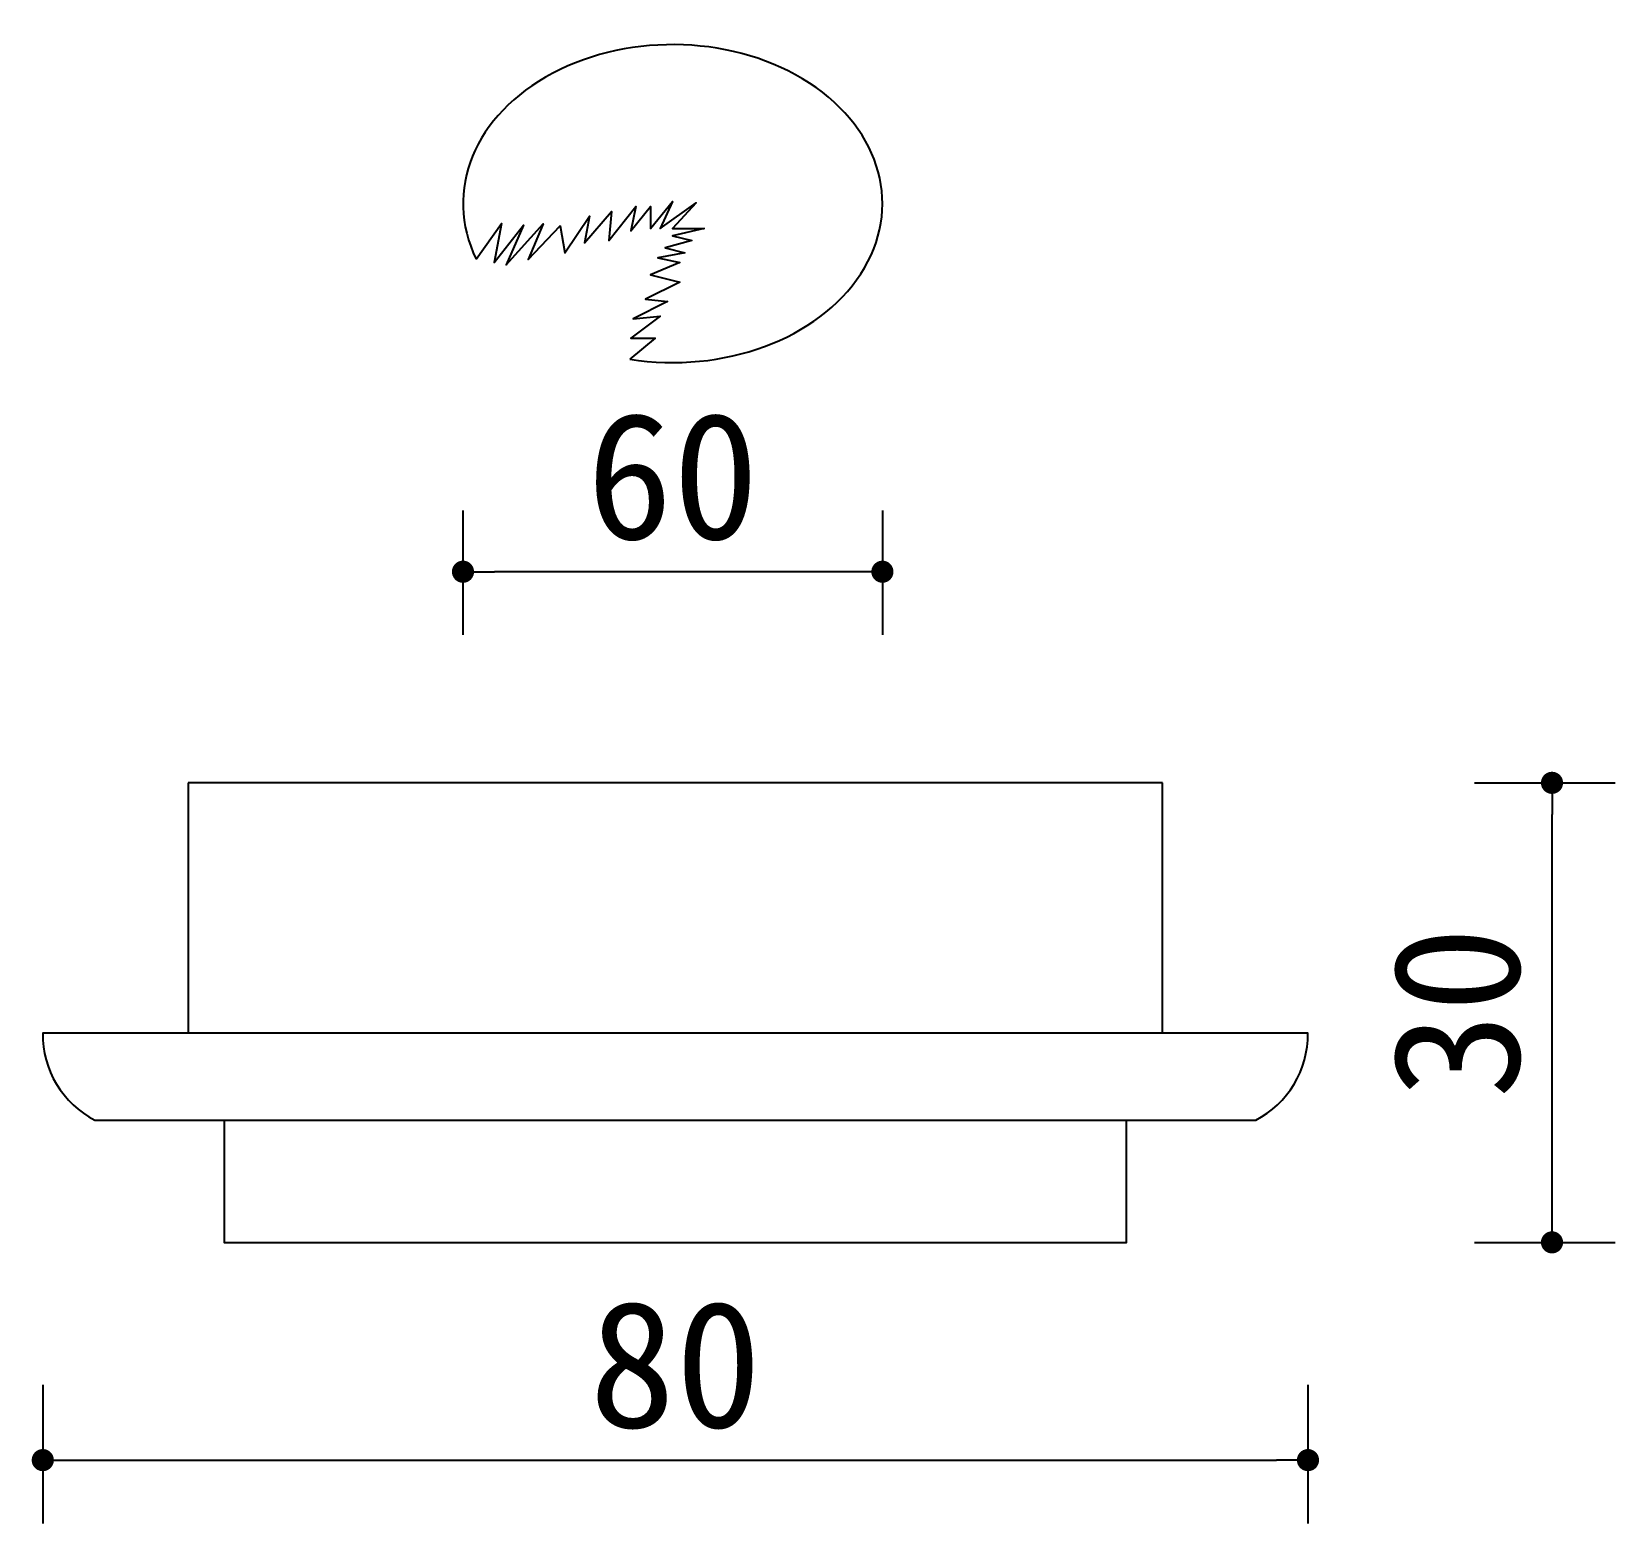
# Model space of a CAD drawing. Extents: x 401 to 501, y 588 to 682.
import ezdxf

# ---------------------------------------------------------------- set-up
doc = ezdxf.new("R2010")
doc.units = 0
doc.header["$MEASUREMENT"] = 0
doc.layers.get('0').update_dxf_attribs({"linetype": 'CONTINUOUS'})
doc.layers.get('DEFPOINTS').update_dxf_attribs({"linetype": 'CONTINUOUS'})
for name, color, linetype in [('3', 3, 'CONTINUOUS'), ('4', 4, 'CONTINUOUS'), ('DIM', 3, 'CONTINUOUS')]:
    doc.layers.add(name, color=color, linetype=linetype)
doc.styles.add('HZ', font='')
doc.styles.get('HZ').set_extended_font_data('仿宋_GB2312')
doc.dimstyles.get("Standard").update_dxf_attribs({"dimtxt": 0.18, "dimasz": 0.18, "dimexe": 0.18, "dimexo": 0.0625, "dimgap": 0.09, "dimtad": 0, "dimtih": 1, "dimtoh": 1, "dimdec": 4, "dimzin": 0, "dimtxsty": 'STANDARD', "dimcen": 0.09, "dimazin": 3, "dimtfac": 1, "dimtdec": 4, "dimtofl": 0, "dimtmove": 0, "dimatfit": 3, "dimtolj": 1, "dimtzin": 0})

# ---------------------------------------------------------------- blocks, each defined once
blk = doc.blocks.new('_DOT')
at = {"color": 0, "linetype": 'BYBLOCK'}
blk.add_line((-0.35, 0), (-1, 0), dxfattribs=at)
at = {"color": 0, "linetype": 'BYBLOCK', "const_width": 0.35}
blk.add_lwpolyline([(-0.175, 0, 1), (0.175, 0, 1)], format="xyb", close=True, dxfattribs=at)
blk = doc.blocks.new('*D6')
at = {"linetype": 'BYBLOCK'}
for p, q in [((491.85, 634.98), (500.76, 634.98)), ((496.76, 607.92), (496.76, 632.98)), ((491.85, 605.92), (500.76, 605.92))]:
    blk.add_line(p, q, dxfattribs=at)
at = {"layer": 'DEFPOINTS', "color": 0, "linetype": 'BYBLOCK'}
for p in [(487.85, 634.98), (496.76, 634.98), (487.85, 605.92)]:
    blk.add_point(p, dxfattribs=at)
at = {"linetype": 'BYBLOCK', "xscale": 2, "yscale": 2, "zscale": 2}
for p, rotation in [((496.76, 634.98), 90), ((496.76, 605.92), 270)]:
    blk.add_blockref('_DOT', p, dxfattribs=dict(at, rotation=rotation))
at = {"color": 0, "linetype": 'BYBLOCK', "insert": (490.76, 620.45), "char_height": 8, "attachment_point": 5, "rotation": 90, "style": 'HZ'}
blk.add_mtext('\\A1;30', dxfattribs=at)
blk = doc.blocks.new('*D4')
at = {"linetype": 'BYBLOCK'}
for p, q in [((401.33, 596.92), (401.33, 588.15)), ((481.33, 596.92), (481.33, 588.15)), ((403.33, 592.15), (479.33, 592.15))]:
    blk.add_line(p, q, dxfattribs=at)
at = {"layer": 'DEFPOINTS', "color": 0, "linetype": 'BYBLOCK'}
for p in [(401.33, 600.92), (481.33, 600.92), (481.33, 592.15)]:
    blk.add_point(p, dxfattribs=at)
at = {"linetype": 'BYBLOCK', "xscale": 2, "yscale": 2, "zscale": 2, "rotation": 180}
blk.add_blockref('_DOT', (401.33, 592.15), dxfattribs=at)
at = {"linetype": 'BYBLOCK', "xscale": 2, "yscale": 2, "zscale": 2}
blk.add_blockref('_DOT', (481.33, 592.15), dxfattribs=at)
at = {"color": 0, "linetype": 'BYBLOCK', "insert": (441.33, 598.15), "char_height": 8, "attachment_point": 5, "style": 'HZ'}
blk.add_mtext('\\A1;80', dxfattribs=at)
blk = doc.blocks.new('*D5')
at = {"linetype": 'BYBLOCK'}
for p, q in [((427.9, 652.2), (427.9, 644.33)), ((454.42, 652.2), (454.42, 644.33)), ((452.42, 648.33), (429.9, 648.33))]:
    blk.add_line(p, q, dxfattribs=at)
at = {"layer": 'DEFPOINTS', "color": 0, "linetype": 'BYBLOCK'}
for p in [(427.9, 656.2), (454.42, 656.2), (427.9, 648.33)]:
    blk.add_point(p, dxfattribs=at)
at = {"linetype": 'BYBLOCK', "xscale": 2, "yscale": 2, "zscale": 2, "rotation": 180}
blk.add_blockref('_DOT', (427.9, 648.33), dxfattribs=at)
at = {"linetype": 'BYBLOCK', "xscale": 2, "yscale": 2, "zscale": 2}
blk.add_blockref('_DOT', (454.42, 648.33), dxfattribs=at)
at = {"color": 0, "linetype": 'BYBLOCK', "insert": (441.16, 654.33), "char_height": 8, "attachment_point": 5, "style": 'HZ'}
blk.add_mtext('\\A1;60', dxfattribs=at)

msp = doc.modelspace()

# ---------------------------------------------------------------- linework, layer by layer
at = {"layer": '3'}
msp.add_lwpolyline([(428.73, 668.1), (430.33, 670.35), (429.87, 667.88), (431.72, 670.25), (430.64, 667.73), (432.96, 670.34), (432.03, 668.08), (434.04, 670.2), (434.35, 668.5), (435.89, 670.81), (435.58, 669.12), (437.28, 671.12), (437.13, 669.27), (438.83, 671.43), (438.52, 669.89), (439.75, 671.43), (439.75, 670.04), (441.14, 671.74), (440.37, 670.04), (442.64, 671.66), (442.64, 671.66), (441.14, 670.04), (443.15, 670.04), (441.14, 669.58), (442.38, 669.27), (440.68, 668.81), (441.92, 668.5), (440.22, 668.19), (441.61, 667.88), (439.75, 667.11), (441.61, 666.65), (439.44, 665.57), (440.83, 665.41), (438.67, 664.33), (440.37, 664.49), (438.52, 663.1), (440.06, 663.1), (438.44, 661.78)], dxfattribs=at)
msp.add_ellipse((441.16, 671.61), major_axis=(13.26, 0), ratio=0.758153, start_param=4.506112, end_param=9.781472, dxfattribs=at)
at = {"layer": '4'}
for points in [[(472.14, 634.98), (410.52, 634.98)], [(410.52, 634.98), (410.52, 619.15)], [(472.14, 619.15), (472.14, 634.98)], [(481.33, 618.98), (481.33, 619.15), (401.33, 619.15), (401.33, 618.98)], [(404.63, 613.64), (478.03, 613.64)], [(412.8, 613.64), (412.8, 605.92), (469.86, 605.92), (469.86, 613.64)]]:
    msp.add_lwpolyline(points, dxfattribs=at)
for centre, start, end in [((407.43, 619.06), 179.2179, 242.6445), ((475.22, 619.06), 297.3555, 0.7821)]:
    msp.add_arc(centre, 6.1, start, end, dxfattribs=at)

# ---------------------------------------------------------------- dimensions: what is measured, and where the dimension line sits
at = {"layer": 'DIM'}
for base, p1, p2, text, picture, middle in [((427.9, 648.33), (454.42, 656.2), (427.9, 656.2), '60', '*D5', (441.16, 654.33)), ((481.33, 592.15), (401.33, 600.92), (481.33, 600.92), '80', '*D4', (441.33, 598.15))]:
    dim = msp.add_linear_dim(base=base, p1=p1, p2=p2, text=text, dimstyle='STANDARD', override={"dimscale": 4, "dimtxt": 2, "dimasz": 0.5, "dimexe": 1, "dimexo": 1, "dimgap": 0.5, "dimtad": 1, "dimtih": 0, "dimtoh": 0, "dimdec": 0, "dimtxsty": 'HZ', "dimblk1": 'DOT', "dimblk2": 'DOT', "dimsah": 1, "dimcen": 0, "dimclrd": 256, "dimclre": 256, "dimtfac": 0.5, "dimtdec": 0, "dimtofl": 1}, dxfattribs=at)
    dim.commit()
    dim.dimension.update_dxf_attribs({"geometry": picture, "text_midpoint": middle})
dim = msp.add_linear_dim(base=(496.76, 634.98), p1=(487.85, 605.92), p2=(487.85, 634.98), angle=90, text='30', dimstyle='STANDARD', override={"dimscale": 4, "dimtxt": 2, "dimasz": 0.5, "dimexe": 1, "dimexo": 1, "dimgap": 0.5, "dimtad": 1, "dimtih": 0, "dimtoh": 0, "dimdec": 0, "dimtxsty": 'HZ', "dimblk1": 'DOT', "dimblk2": 'DOT', "dimsah": 1, "dimcen": 0, "dimclrd": 256, "dimclre": 256, "dimtfac": 0.5, "dimtdec": 0, "dimtofl": 1}, dxfattribs=at)
dim.commit()
dim.dimension.update_dxf_attribs({"geometry": '*D6', "text_midpoint": (490.76, 620.45)})

doc.saveas('drawing.dxf')
